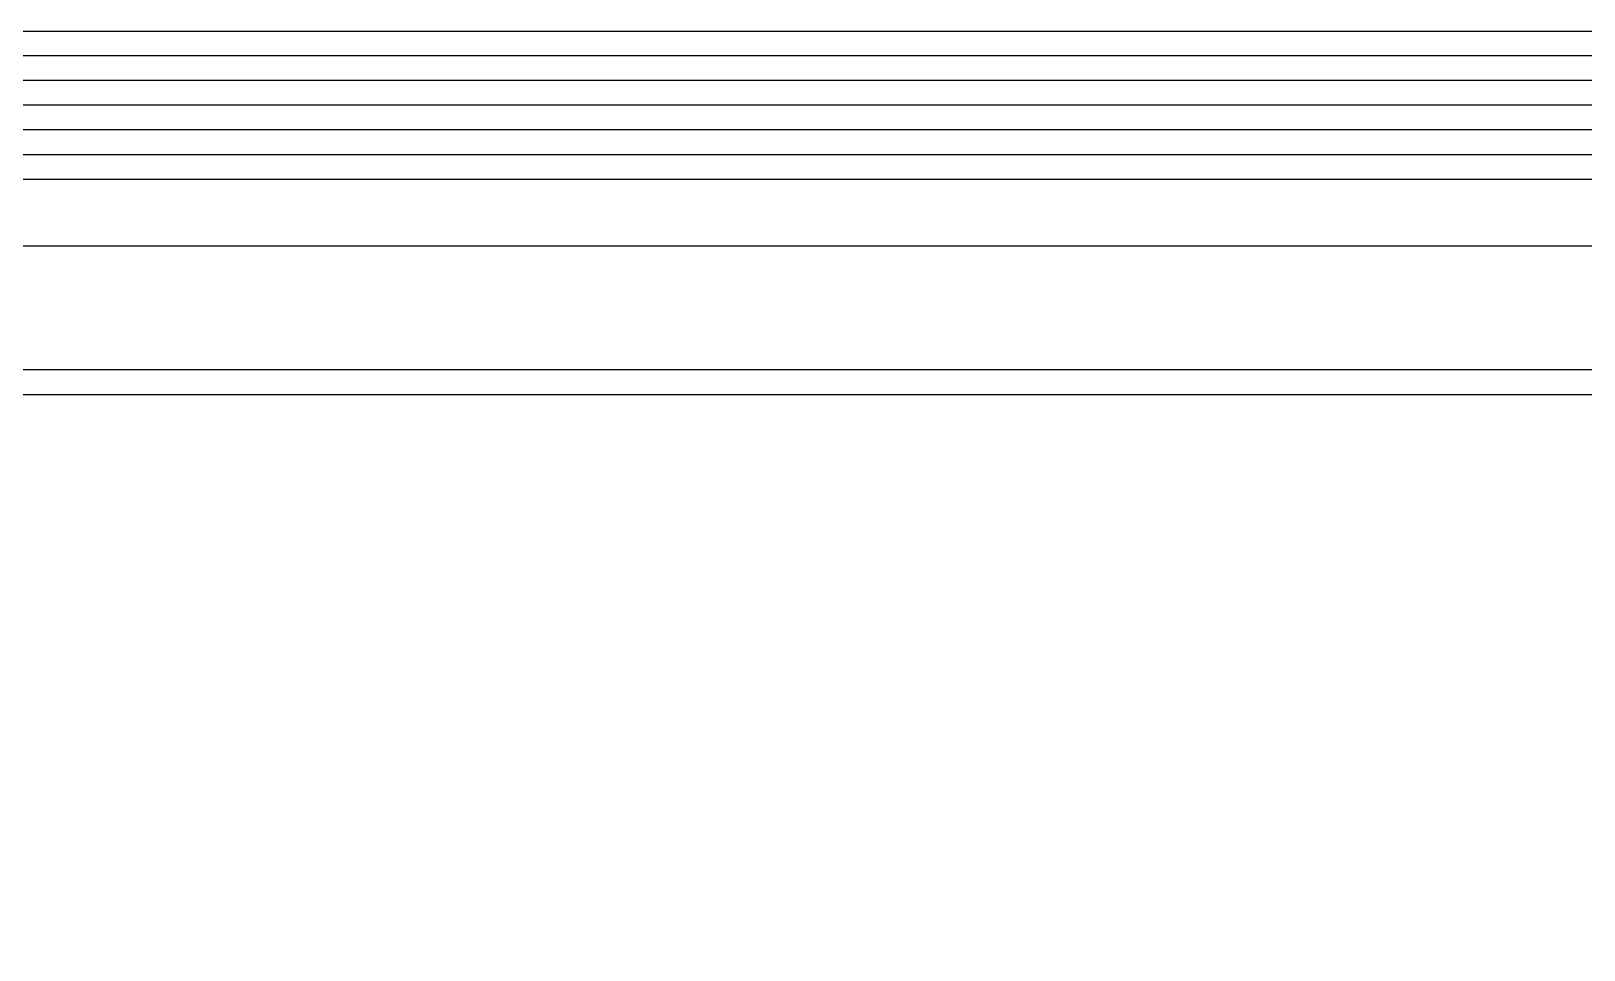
# Model space of a CAD drawing. Header units: inches. Extents: x 21 to 32698, y 13 to 3712.
# Drawn here: x 17269.24 to 17275.51, y 2594.74 to 2598.45 of the extents above; entities that cross this region are included whole.
import ezdxf

# ---------------------------------------------------------------- set-up
doc = ezdxf.new("R2010")
doc.units = ezdxf.units.IN
doc.header["$MEASUREMENT"] = 0
doc.set_wipeout_variables(frame=1)
for name, color, linetype, lineweight in [('Z_MİM_-KM-GLAZ-1', 8, 'Continuous', 25), ('Z_MİM_-KM-PAINT', 8, 'Continuous', 25), ('Z_MİM_-KM-WALL-PLASTER', 8, 'Continuous', 25), ('Z_MİM_00', 8, 'Continuous', 25), ('Z_MİM_ALUMINIUM', 8, 'Continuous', 25), ('Z_MİM_KOLON-0.KAT', 8, 'Continuous', 25), ('Z_MİM_MYM_CAM', 8, 'Continuous', 25)]:
    doc.layers.add(name, color=color, linetype=linetype, lineweight=lineweight)

# ---------------------------------------------------------------- blocks, each defined once
blk = doc.blocks.new('*U183')
at = {"layer": 'Z_MİM_MYM_CAM'}
for points in [[(271.856, -22), (2180.945, -22)], [(271.856, -22), (2180.945, -22)], [(2180.945, -23), (271.856, -23)], [(2180.945, -24), (271.856, -24)], [(2180.945, -25), (271.856, -25)], [(2180.945, -26), (271.856, -26)], [(2180.945, -27), (271.856, -27)], [(2180.945, -28), (271.856, -28)], [(2180.945, -28), (271.856, -28)]]:
    blk.add_lwpolyline(points, dxfattribs=at)
blk = doc.blocks.new('-KM-AL3 420_900')
at = {"layer": 'Z_MİM_KOLON-0.KAT', "xscale": 0.1, "yscale": 0.1, "zscale": 0.1}
blk.add_blockref('*U183', (3459.6721, 2313.3008), dxfattribs=at)
blk.add_wipeout([(3094.3862, 2310.1483), (3094.3862, 2269.7308), (3684.3862, 2269.7308), (3684.3862, 2310.1483)]).dxf.layer = 'Z_MİM_-KM-GLAZ-1'
at = {"layer": 'Z_MİM_ALUMINIUM'}
blk.add_line((3100.0058, 2309.6308), (3678.7666, 2309.6308), dxfattribs=at)

msp = doc.modelspace()

# ---------------------------------------------------------------- block references
at = {"layer": 'Z_MİM_00'}
msp.add_blockref('-KM-AL3 420_900', (13602.328, 287.3523), dxfattribs=at)

# ---------------------------------------------------------------- next in the draw order: linework, layer by layer
at = {"layer": 'Z_MİM_-KM-PAINT'}
msp.add_lwpolyline([(18847.2143, 966.5831), (17326.2138, 966.5831), (17326.2138, 996.5831), (16657.2133, 996.5831), (16657.2133, 966.5831), (15316.214, 966.5831), (15316.214, 1621.5832), (15026.2142, 1621.5832), (15026.2148, 2597.5843), (18847.2143, 2597.5843)], close=True, dxfattribs=at)
at = {"layer": 'Z_MİM_-KM-WALL-PLASTER'}
msp.add_lwpolyline([(18846.7143, 967.0831), (17326.7138, 967.0831), (17326.7138, 997.0831), (16656.7133, 997.0831), (16656.7133, 967.0831), (15316.714, 967.0831), (15316.714, 1622.0832), (15026.7142, 1622.0832), (15026.7148, 2597.0843), (18846.7143, 2597.0843)], close=True, dxfattribs=at)

doc.saveas('drawing.dxf')
